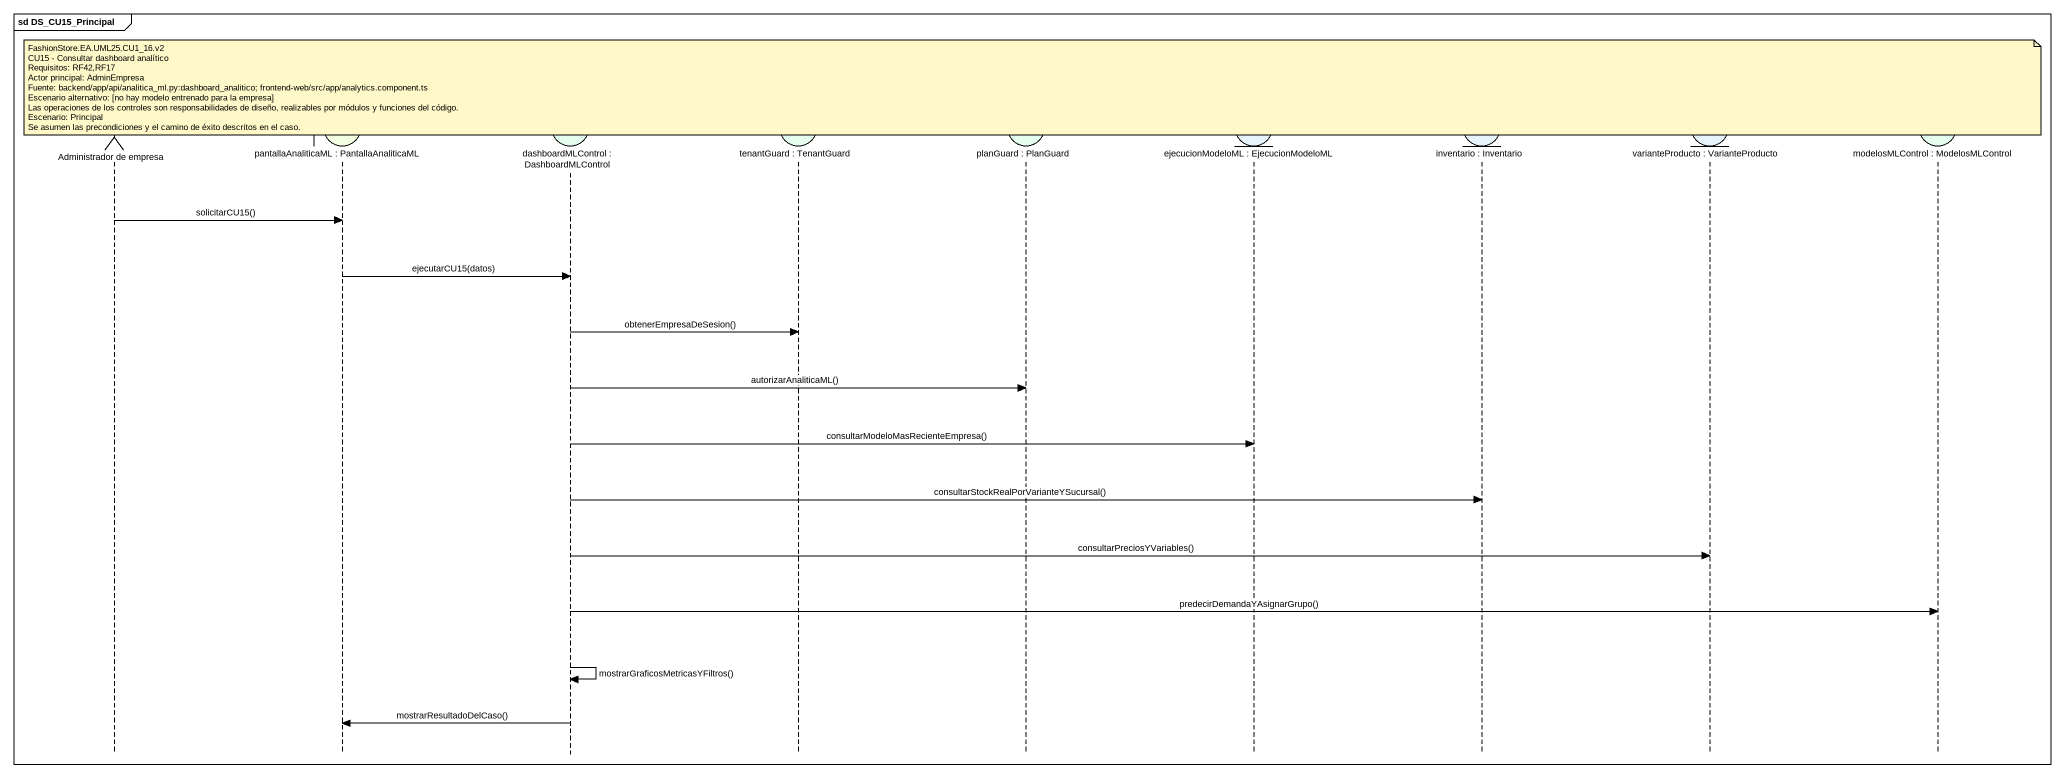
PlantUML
@startuml
mainframe sd DS_CU15_Principal
hide footbox
actor "Administrador de empresa" as Administrador_de_empresa
boundary "pantallaAnaliticaML : PantallaAnaliticaML" as pantallaAnaliticaML #F5FFE1
control "dashboardMLControl : DashboardMLControl" as dashboardMLControl #E4FFF0
control "tenantGuard : TenantGuard" as tenantGuard #E4FFF0
control "planGuard : PlanGuard" as planGuard #E4FFF0
entity "ejecucionModeloML : EjecucionModeloML" as ejecucionModeloML #E8F4FB
entity "inventario : Inventario" as inventario #E8F4FB
entity "varianteProducto : VarianteProducto" as varianteProducto #E8F4FB
control "modelosMLControl : ModelosMLControl" as modelosMLControl #E4FFF0

note over planGuard
  FashionStore.EA.UML25.CU1_16.v2
  CU15 - Consultar dashboard analítico
  Requisitos: RF42,RF17
  Actor principal: AdminEmpresa
  Fuente: backend/app/api/analitica_ml.py:dashboard_analitico; frontend-web/src/app/analytics.component.ts
  Escenario alternativo: [no hay modelo entrenado para la empresa]
  Las operaciones de los controles son responsabilidades de diseño, realizables por módulos y funciones del código.
  Escenario: Principal
  Se asumen las precondiciones y el camino de éxito descritos en el caso.
end note
Administrador_de_empresa -> pantallaAnaliticaML : solicitarCU15()
pantallaAnaliticaML -> dashboardMLControl : ejecutarCU15(datos)
dashboardMLControl -> tenantGuard : obtenerEmpresaDeSesion()
dashboardMLControl -> planGuard : autorizarAnaliticaML()
dashboardMLControl -> ejecucionModeloML : consultarModeloMasRecienteEmpresa()
dashboardMLControl -> inventario : consultarStockRealPorVarianteYSucursal()
dashboardMLControl -> varianteProducto : consultarPreciosYVariables()
dashboardMLControl -> modelosMLControl : predecirDemandaYAsignarGrupo()
dashboardMLControl -> dashboardMLControl : mostrarGraficosMetricasYFiltros()
dashboardMLControl -> pantallaAnaliticaML : mostrarResultadoDelCaso()
@enduml
